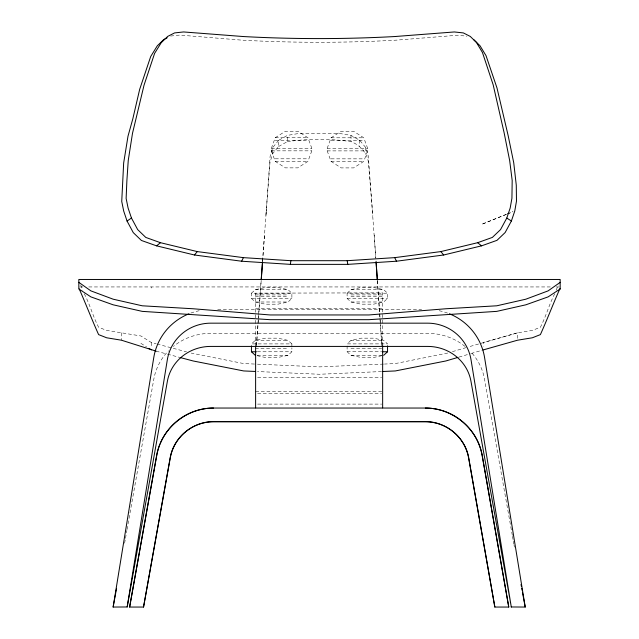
<?xml version="1.0" encoding="UTF-8"?>
<svg xmlns="http://www.w3.org/2000/svg" width="639" height="639" viewBox="0 0 639 639"><rect width="100%" height="100%" fill="white"/><g stroke="black" fill="none" stroke-linecap="round" stroke-linejoin="round"><path stroke-width="0.48" stroke-dasharray="3.19 2.4" d="M278.7 140.276L272.645 147.649L270.097 156.467L265.928 215.583L269.962 162.602L272.557 153.823L278.612 146.499L278.7 140.276L287.398 135.396L297.51 133.687L340.906 133.687L350.987 135.38L359.661 140.221L365.716 147.545L368.32 156.315L376.044 261.039M272.557 153.823L272.645 147.649M278.612 146.499L287.286 141.65L287.398 135.396M256.543 345.515L261.239 280.002M262.597 261.143L264.49 235.04M256.319 345.475L258.172 320.379M258.228 319.612L261.103 280.809M262.557 261.063L266.391 209.336M124.613 543.198L125.316 539.276M125.492 538.294L126.881 530.442M127.057 529.459L153.791 379.35A57.694 54.874 0 0 1 168.48 350.851M271.367 148.288L275.225 137.76L285.337 131.259L297.83 131.259L307.942 137.76L311.808 148.288L311.808 150.836L307.942 161.363L297.83 167.865L285.337 167.865L275.225 161.363L271.367 150.836L271.367 148.288L311.808 148.288M327.192 148.328L331.05 137.8L341.162 131.299L353.663 131.299L363.767 137.8L367.633 148.328L367.633 150.884L363.767 161.403L353.663 167.905L341.162 167.905L331.05 161.403L327.192 150.884L327.192 148.328L367.633 148.328M554.748 293.732C549.053 304.539 546.049 316.441 540.386 327.24L532.351 330.411L517.518 332.839L468.299 346.961M556.17 290.194L558.334 284.97M251.446 293.213L255.304 289.683L265.417 287.494L277.917 287.494L288.029 289.683L291.887 293.213L291.887 298.461L288.029 301.999L277.917 304.188L265.417 304.188L255.304 301.999L251.446 298.461L251.446 293.213L291.887 293.213M291.887 343.902L288.029 340.363L277.917 338.175L265.417 338.175L255.304 340.363L251.446 343.902L291.887 343.902L291.887 346.857M347.105 293.205L350.971 289.667L361.083 287.478L373.575 287.478L383.688 289.667L387.553 293.205L387.553 298.445L383.688 301.983L373.575 304.172L361.083 304.172L350.971 301.983L347.105 298.445L347.105 293.205L387.553 293.205M257.15 355.707L265.417 357.497L277.917 357.497L288.029 355.316L291.887 351.777L291.887 347.84M350.971 340.347L347.105 343.886L387.553 343.886L383.688 340.347L373.575 338.167L361.083 338.167L350.971 340.347L383.688 340.347M506.431 214.313L481.55 224.409L506.471 214.345M507.35 213.937L512.885 211.693M507.398 213.969L512.933 211.733M447.747 353.04L395.325 363.575L384.494 364.046M452.412 351.658L467.365 347.241M458.954 357.097L470.16 353.782M471.095 353.511L483.244 349.916M381.85 355.699L373.575 357.481L361.083 357.481L350.971 355.3L347.105 351.762L347.105 345.859M287.286 141.65C308.23 138.583 330.139 138.599 351.083 141.634C360.069 145.125 367.145 152.713 368.439 162.458L372.841 215.551M170.637 36.048L179.639 35.089L241.638 40.129A413.776 121.666 0 0 0 396.484 40.129L457.883 35.217L466.901 36.191M383.512 364.086L319.5 366.89L255.488 364.086M381.539 371.547L319.5 374.262L257.461 371.547M255.616 308.637L382.649 308.349M275.225 137.76L307.942 137.76M331.05 137.8L363.767 137.8M275.225 140.316L307.942 140.316M331.05 140.356L363.767 140.356M271.367 150.836L311.808 150.836M327.192 150.884L367.633 150.884M275.225 158.807L307.942 158.807M331.05 158.847L363.767 158.847M275.225 161.363L307.942 161.363M331.05 161.403L363.767 161.403M79.827 286.943L82.806 286.943M88.773 286.943L550.307 286.943M556.218 286.943L559.181 286.943M255.304 289.683L288.029 289.683M350.971 289.667L383.688 289.667M350.971 294.914L383.688 294.914M255.304 294.922L288.029 294.922M255.304 296.752L288.029 296.752M350.971 296.744L383.688 296.744M251.446 298.461L291.887 298.461M347.105 298.445L387.553 298.445M255.304 301.999L288.029 301.999M350.971 301.983L383.688 301.983M217.691 309.58L421.652 309.58M255.304 340.363L288.029 340.363M255.304 348.239L288.029 348.239M350.971 348.223L381.707 348.223M347.105 351.762L381.635 351.762M257.365 351.777L291.887 351.777M257.293 355.316L288.029 355.316M350.971 355.3L381.707 355.3M257.597 377.345L381.659 377.345M255.616 391.387L382.649 391.387M257.597 393.384L381.659 393.384M257.597 404.104L381.659 404.104M254.506 364.046L243.675 363.575L191.229 353.087M84.252 293.732C89.947 304.539 92.951 316.441 98.614 327.24L106.649 330.411L140.868 335.954L151.363 342.52L156.108 343.782M157.058 344.03L186.476 351.833M156.108 351.154L166.547 353.918M167.498 354.174L178.888 357.193M140.868 343.327L146.523 346.865M80.666 284.97L82.83 290.194M512.31 535.346L484.554 379.35A57.694 54.874 0 0 0 470.52 351.53M512.486 536.329L513.181 540.251M513.357 541.233L513.876 544.18M514.052 545.163L514.403 547.12M377.417 280.617L381.978 345.475M374.206 235.008L375.772 257.9M377.337 280.793L379.518 312.639M379.59 313.637L379.862 317.615M379.925 318.613L380.133 321.593M380.197 322.591L381.763 345.483M350.987 135.38L351.083 141.634M365.716 147.545L365.804 153.727M359.661 140.221L359.741 146.451M517.518 338.366L517.518 332.839L483.244 342.544L483.244 346.234M382.649 345.531L382.649 292.862L255.616 293.149L255.616 345.411M151.363 286.943L151.363 288.029M151.363 342.52L151.363 348.047M121.482 332.839L121.482 340.212M464.976 346.402A57.694 54.874 0 0 0 427.619 333.35L210.726 333.35A57.694 54.874 0 0 0 173.377 346.402M439.161 310.73A57.694 57.063 0 0 1 447.516 313.078M190.829 313.078A57.694 57.063 0 0 1 199.184 310.73"/><path stroke-width="0.96" d="M261.263 279.818L262.557 261.91M261.175 279.85L262.501 261.902M167.186 37.797L163.744 39.546L157.274 45.848L150.7 56.512L139.669 89.348L132.848 118.718L128 136.187L123.662 162.977L121.737 201.461L123.694 211.046L127.057 221.054L133.271 232.62L141.395 240.456L156.571 245.847L194.44 254.993L241.638 261.223L290.338 264.37L290.929 260.696L347.193 260.696L394.734 257.637L440.814 251.59L477.629 242.7L492.373 237.412L500.537 229.609L506.783 218.067L510.17 208.066L511.927 198.282L512.182 180.486L509.674 160.605L504.131 132.8L493.172 84.819L482.453 52.518L476.462 42.462L470.264 36.431L463.363 32.924L454.345 31.958L394.734 36.543A406.54 117.041 0 0 1 243.387 36.543L183.601 31.95L174.591 32.909L167.698 36.407L161.228 42.717L154.614 53.364L144.031 85.203L132.489 133.351L128.247 160.493L126.889 180.581L126.131 198.433L128.088 208.018L131.458 218.027L137.673 229.593L145.788 237.428L160.485 242.7L197.307 251.59L243.387 257.637L290.929 260.696M127.177 606.97L167.346 359.613A43.955 43.476 0 0 1 210.726 323.166L427.619 323.166A43.955 43.476 0 0 1 470.999 359.613L511.304 607.05L470.999 381.467A43.955 41.807 0 0 0 427.619 346.418L210.726 346.418A43.955 41.807 0 0 0 167.346 381.467L127.177 606.97L113.127 607.05L153.791 357.417A57.694 57.063 0 0 1 189.016 313.773M116.578 588.327L113.127 607.05M129.629 607.05L156.587 455.751C161.02 428.721 186.245 407.946 213.522 408.041L425.358 408.041C452.628 407.946 477.852 428.721 482.293 455.751L508.764 607.05L494.842 607.05L468.738 458.634A43.955 43.955 0 0 0 425.358 421.78L213.522 421.78A43.955 43.955 0 0 0 170.142 458.634L143.527 607.05L129.613 607.05L156.587 456.414A57.694 57.694 0 0 1 159.95 444.313M143.551 607.05L170.142 457.939C173.52 437.348 192.738 421.516 213.522 421.596L425.358 421.596C446.134 421.516 465.352 437.348 468.738 457.939L494.842 607.05M290.338 264.37L347.784 264.37L396.484 261.223L443.682 254.993L481.55 245.847L496.99 240.336L505.153 232.532L511.4 220.99L514.778 210.99L516.48 201.165L516.28 185.198L513.74 162.793L508.213 135.851L496.99 87.966L486.047 55.697L480.001 45.728L473.803 39.698M559.804 288.892C553.07 304.076 547.184 319.524 540.386 334.612L532.351 337.783L517.518 340.212L483.244 349.916M241.638 261.223L243.387 257.637M194.44 254.993L197.307 251.59M383.688 355.3L387.553 351.762L387.553 345.859M156.571 245.847L160.485 242.7M560.163 282.358L548.118 290.873L525.865 299.188L496.783 305.793L445.878 308.765L368.951 314.955L270.049 314.955L193.122 308.765L142.217 305.793L113.135 299.188L90.882 290.873L78.837 282.358M127.057 221.054L131.458 218.027M458.019 357.377L445.878 360.963L395.325 370.947L382.521 371.507M382.617 351.762L387.553 351.762M251.446 345.867L251.446 351.777L256.375 351.777M511.128 606.97L525.226 607.05L484.554 357.417A57.694 57.063 0 0 0 449.329 313.773M255.488 371.459L243.675 370.947L193.122 360.963L179.839 357.441M79.196 288.892C85.93 304.076 91.816 319.524 98.614 334.612L106.649 337.783L121.482 340.212L156.108 351.154M525.226 607.05L522.43 592.249M148.943 348.375L151.363 349.892M506.783 218.067L511.4 220.99M477.629 242.7L481.55 245.847M251.446 351.777L255.304 355.316M440.814 251.59L443.682 254.993M394.734 257.637L396.484 261.223M521.033 584.405L521.384 586.362M521.736 588.327L522.079 590.292M508.764 607.05L482.293 456.414A57.694 57.694 0 0 0 462.708 421.772M347.193 260.696L347.784 264.37M376.099 261.878L377.361 279.826M376.051 261.878L377.274 279.794M382.649 345.531L382.649 407.874M255.616 345.827L255.616 407.874M425.358 408.041A57.694 57.694 0 0 1 461.973 421.157M160.317 443.426A57.694 57.694 0 0 1 213.522 408.041M560.163 288.972L548.118 296.879L525.865 304.811L496.783 311.369L368.951 319.684L270.049 319.684L142.217 311.369L113.135 304.811L90.882 296.879L78.837 288.972L78.837 279.467L560.163 279.467L560.163 288.972"/></g></svg>
